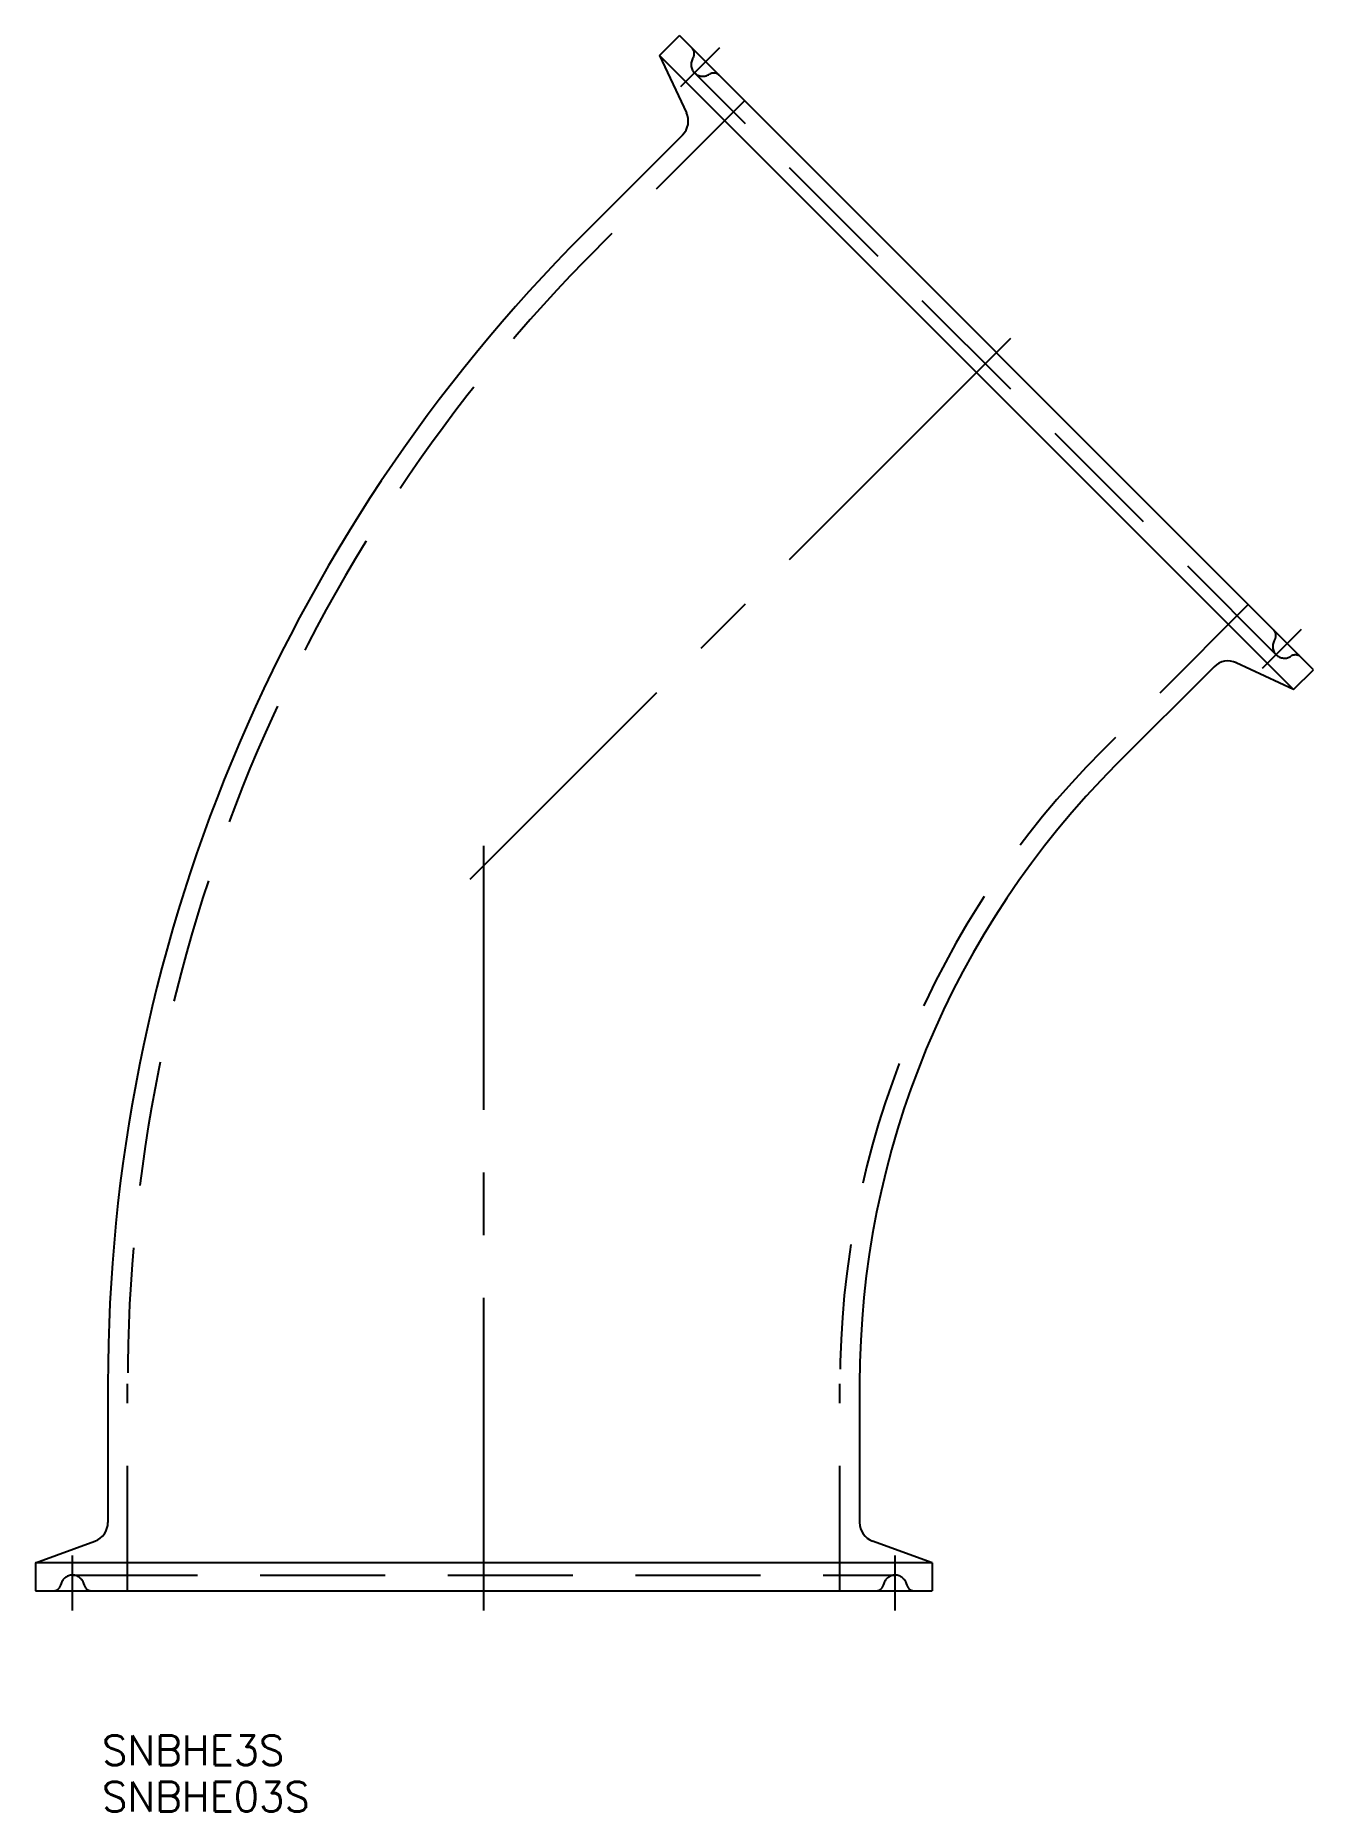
# Model space of a CAD drawing. Extents: x -45 to 84, y -22 to 158.
import ezdxf

# ---------------------------------------------------------------- set-up
doc = ezdxf.new("R2010")
doc.units = 0
doc.linetypes.add('CENTER', pattern=[50.8, 31.75, -6.35, 6.35, -6.35])
doc.linetypes.add('DASHED', pattern=[19.05, 12.7, -6.35])
doc.layers.get('0').update_dxf_attribs({"linetype": 'CONTINUOUS'})
doc.layers.add('CENTER', color=1, linetype='CENTER')
doc.styles.get("Standard").update_dxf_attribs({"font": 'txt.shx', "height": 3, "bigfont": 'bigfont.shx'})

msp = doc.modelspace()

# ---------------------------------------------------------------- linework, layer by layer
at = {"color": 7, "linetype": 'CONTINUOUS'}
for p, q in [((17.85, 155.8), (19.87, 157.82)), ((84.22, 93.47), (19.87, 157.82)), ((17.85, 155.8), (82.2, 91.45)), ((17.85, 155.8), (20.57, 149.98)), ((20.17, 147.72), (10.22, 137.77)), ((74.12, 93.77), (64.17, 83.82)), ((82.2, 91.45), (76.38, 94.17)), ((82.2, 91.45), (84.22, 93.47)), ((-38.15, 21), (-38.15, 6.93)), ((38.15, 21), (38.15, 6.93)), ((-45.5, 2.85), (-39.47, 5.05)), ((45.5, 2.85), (39.47, 5.05)), ((45.5, 2.85), (-45.5, 2.85)), ((-45.5, 2.85), (-45.5, 0)), ((45.5, 2.85), (45.5, 0)), ((-45.5, 0), (45.5, 0))]:
    msp.add_line(p, q, dxfattribs=at)
at = {"color": 3, "linetype": 'DASHED'}
for p, q in [((80.43, 94.99), (21.39, 154.03)), ((26.48, 151.2), (11.63, 136.36)), ((77.6, 100.08), (62.76, 85.23)), ((-36.15, 0), (-36.15, 21)), ((36.15, 0), (36.15, 21)), ((-41.75, 1.6), (41.75, 1.6))]:
    msp.add_line(p, q, dxfattribs=at)
for centre, radius, start, end in [((22.24, 154.88), 1.2, 146.537, 303.463), ((20.57, 155.98), 0.8, 326.537, 45), ((23.34, 153.21), 0.8, 45, 123.463), ((126.99, 21), 163.14, 135, 180), ((79.61, 96.94), 0.8, 326.537, 45), ((81.28, 95.84), 1.2, 146.537, 303.463), ((82.38, 94.17), 0.8, 45, 123.463), ((126.99, 21), 90.84, 135, 180), ((-43.71, 0.8), 0.8, 270, 348.463), ((-41.75, 0.4), 1.2, 11.537, 168.463), ((-39.79, 0.8), 0.8, 191.537, 270), ((39.79, 0.8), 0.8, 270, 348.463), ((41.75, 0.4), 1.2, 11.537, 168.463), ((43.71, 0.8), 0.8, 191.537, 270)]:
    msp.add_arc(centre, radius, start, end, dxfattribs=at)
at = {"color": 7, "linetype": 'CONTINUOUS'}
for centre, radius, start, end in [((18.76, 149.14), 2, 315, 25), ((126.99, 21), 165.14, 135, 180), ((75.54, 92.36), 2, 65, 135), ((126.99, 21), 88.84, 135, 180), ((-40.15, 6.93), 2, 290, 0), ((40.15, 6.93), 2, 180, 250)]:
    msp.add_arc(centre, radius, start, end, dxfattribs=at)
at = {"layer": 'CENTER', "color": 1, "linetype": 'CENTER'}
for p, q in [((23.94, 156.58), (19.98, 152.62)), ((53.46, 127.06), (-1.41, 72.19)), ((82.98, 97.54), (79.02, 93.58)), ((0, -2), (0, 75.6)), ((-41.75, -2), (-41.75, 3.6)), ((41.75, -2), (41.75, 3.6))]:
    msp.add_line(p, q, dxfattribs=at)

# ---------------------------------------------------------------- texts
at = {"color": 7, "linetype": 'CONTINUOUS'}
for s, p in [('SNBHE3S', (-38.75, -17.67)), ('SNBHE03S', (-38.75, -22.38))]:
    msp.add_text(s, height=3, dxfattribs=at).set_placement(p)

doc.saveas('drawing.dxf')
